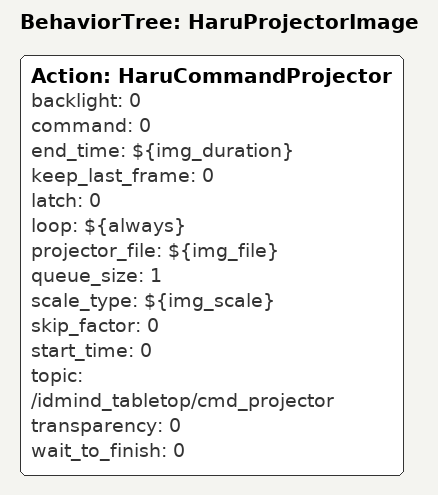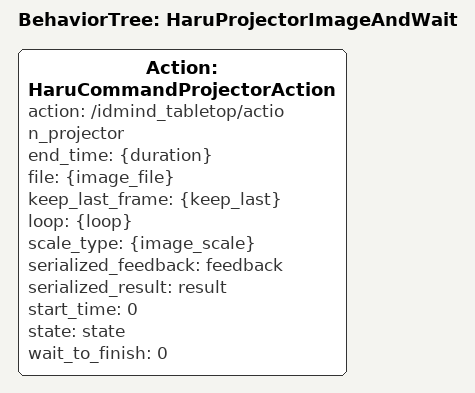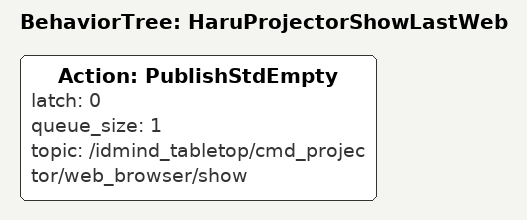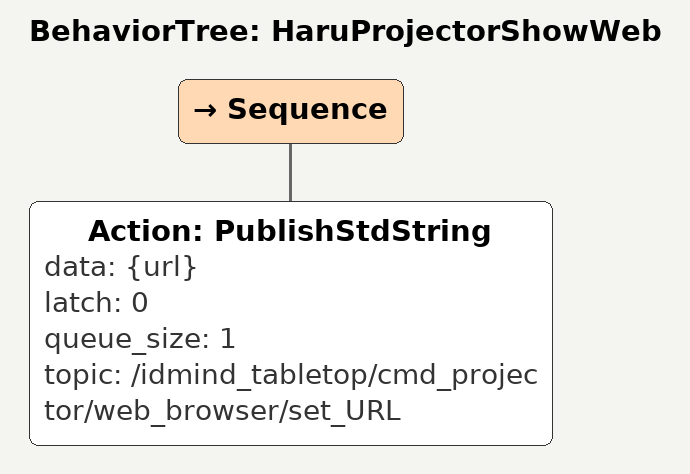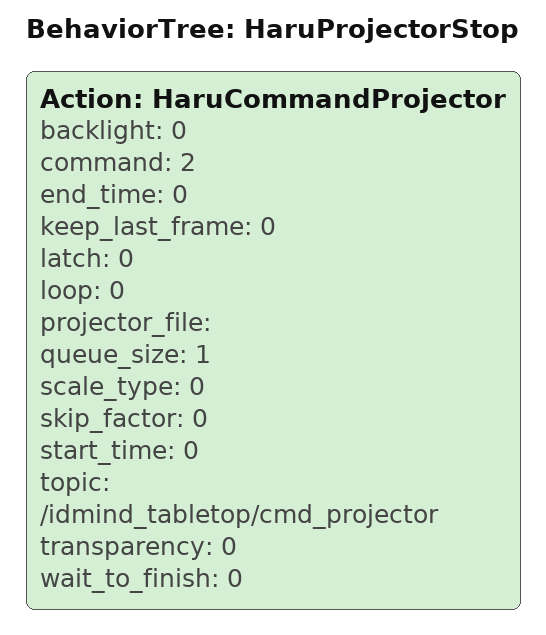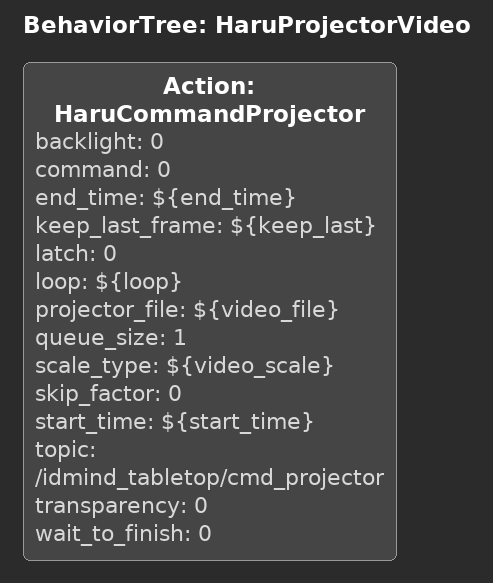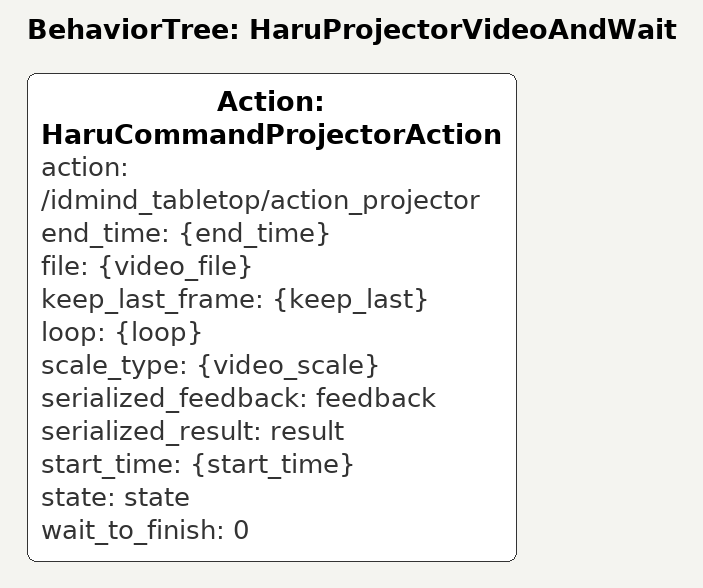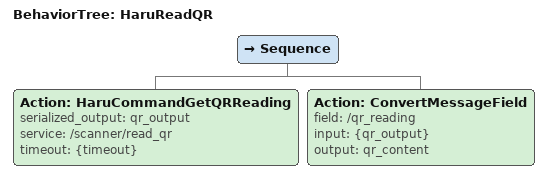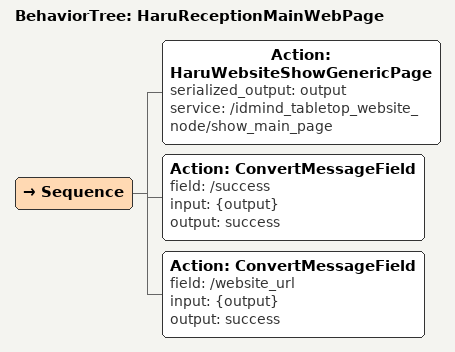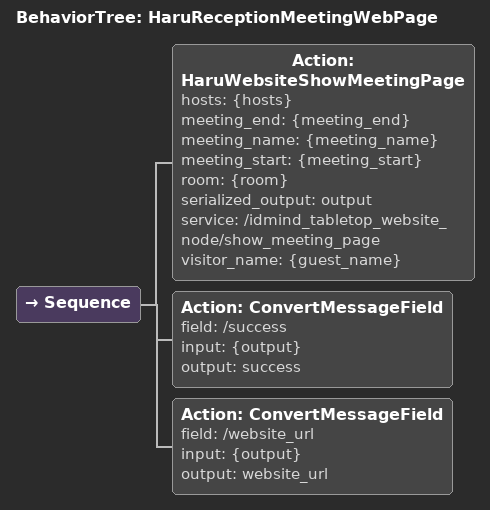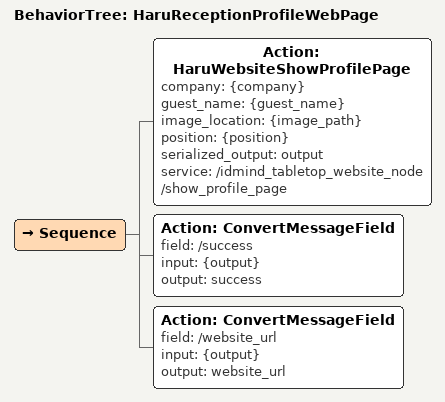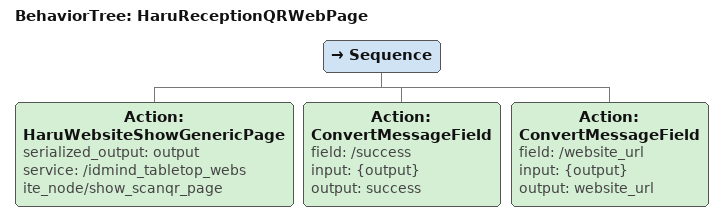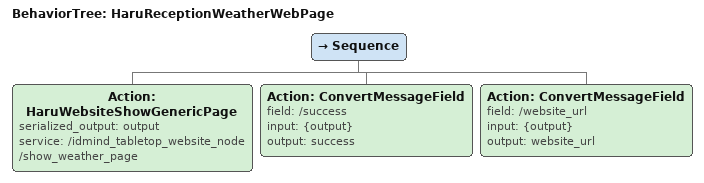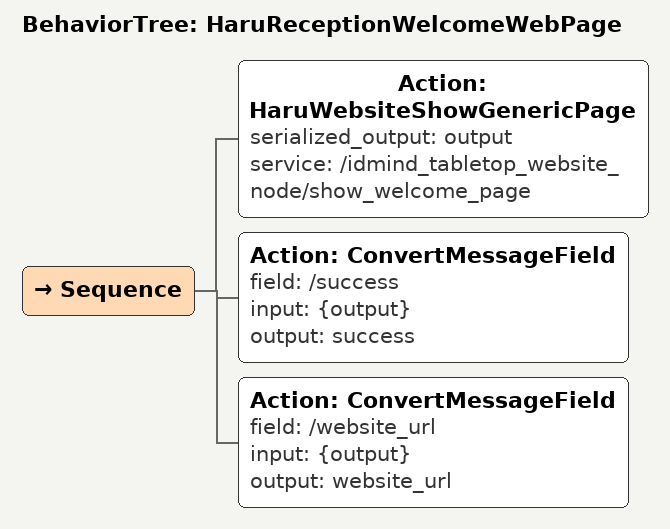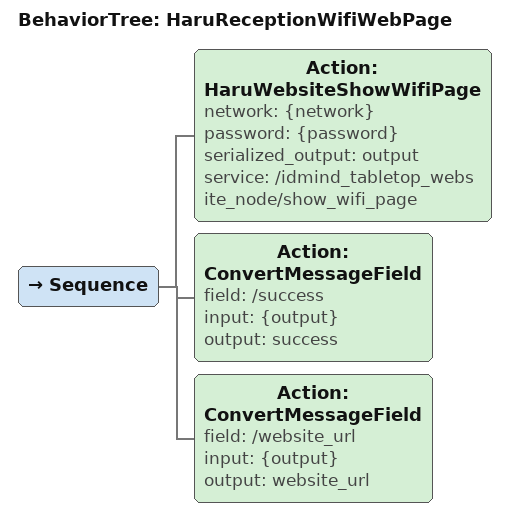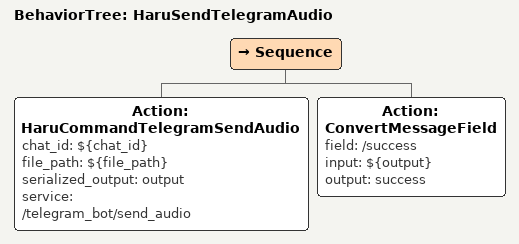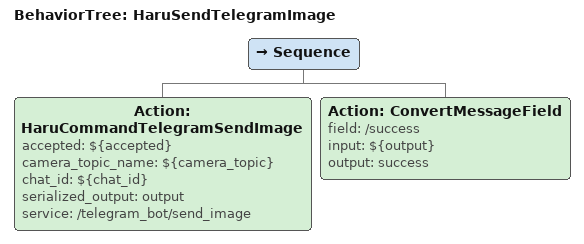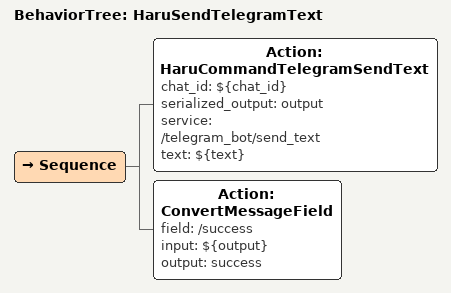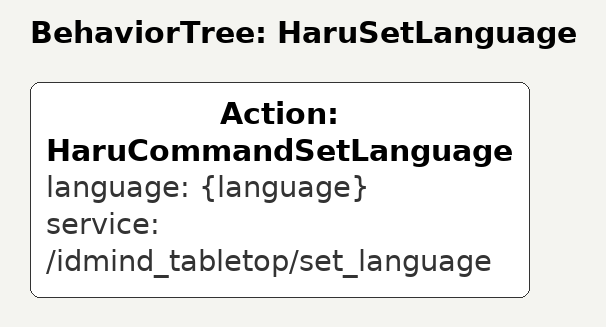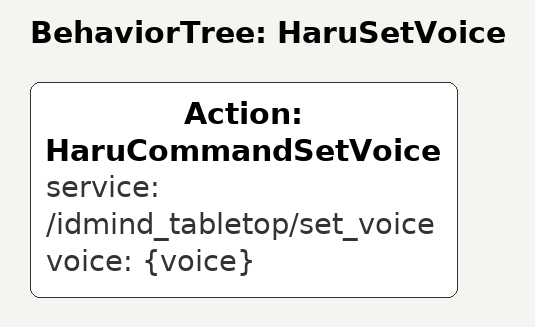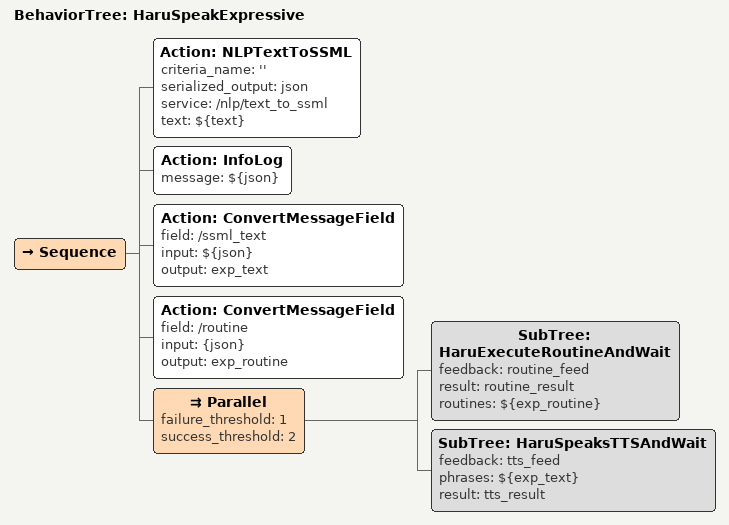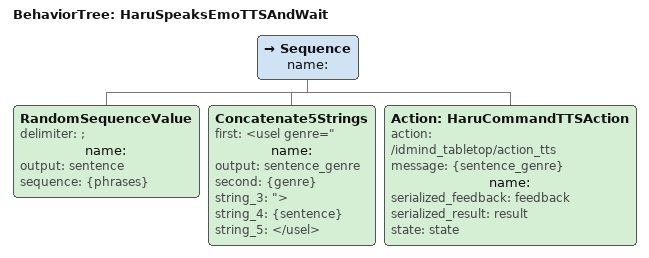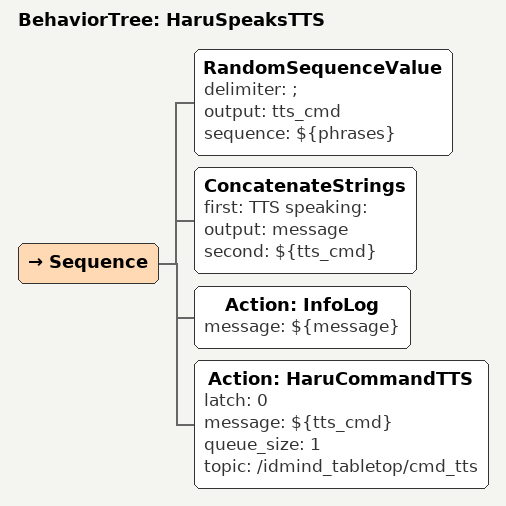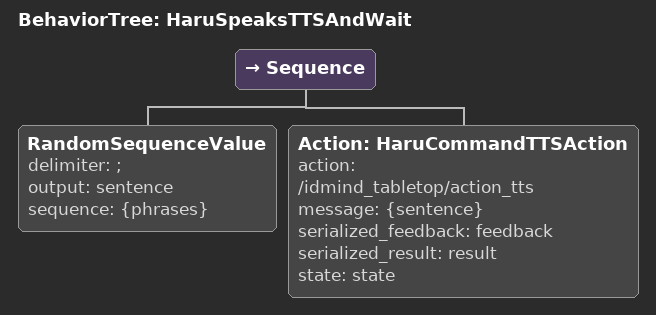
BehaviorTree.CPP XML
<BehaviorTree ID="HaruProjectorImage">
    <Action ID="HaruCommandProjector" backlight="0" command="0" end_time="${img_duration}" keep_last_frame="0" latch="0" loop="${always}" projector_file="${img_file}" queue_size="1" scale_type="${img_scale}" skip_factor="0" start_time="0" topic="/idmind_tabletop/cmd_projector" transparency="0" wait_to_finish="0"/>
</BehaviorTree>

<BehaviorTree ID="HaruProjectorImageAndWait">
    <Action ID="HaruCommandProjectorAction" action="/idmind_tabletop/action_projector" end_time="{duration}" file="{image_file}" keep_last_frame="{keep_last}" loop="{loop}" scale_type="{image_scale}" serialized_feedback="feedback" serialized_result="result" start_time="0" state="state" wait_to_finish="0"/>
</BehaviorTree>

<BehaviorTree ID="HaruProjectorShowLastWeb">
    <Action ID="PublishStdEmpty" latch="0" queue_size="1" topic="/idmind_tabletop/cmd_projector/web_browser/show"/>
</BehaviorTree>

<BehaviorTree ID="HaruProjectorShowWeb">
    <Sequence>
        <Action ID="PublishStdString" data="{url}" latch="0" queue_size="1" topic="/idmind_tabletop/cmd_projector/web_browser/set_URL"/>
    </Sequence>
</BehaviorTree>

<BehaviorTree ID="HaruProjectorStop">
    <Action ID="HaruCommandProjector" backlight="0" command="2" end_time="0" keep_last_frame="0" latch="0" loop="0" projector_file="" queue_size="1" scale_type="0" skip_factor="0" start_time="0" topic="/idmind_tabletop/cmd_projector" transparency="0" wait_to_finish="0"/>
</BehaviorTree>

<BehaviorTree ID="HaruProjectorVideo">
    <Action ID="HaruCommandProjector" backlight="0" command="0" end_time="${end_time}" keep_last_frame="${keep_last}" latch="0" loop="${loop}" projector_file="${video_file}" queue_size="1" scale_type="${video_scale}" skip_factor="0" start_time="${start_time}" topic="/idmind_tabletop/cmd_projector" transparency="0" wait_to_finish="0"/>
</BehaviorTree>

<BehaviorTree ID="HaruProjectorVideoAndWait">
    <Action ID="HaruCommandProjectorAction" action="/idmind_tabletop/action_projector" end_time="{end_time}" file="{video_file}" keep_last_frame="{keep_last}" loop="{loop}" scale_type="{video_scale}" serialized_feedback="feedback" serialized_result="result" start_time="{start_time}" state="state" wait_to_finish="0"/>
</BehaviorTree>

<BehaviorTree ID="HaruReadQR">
    <Sequence>
        <Action ID="HaruCommandGetQRReading" serialized_output="qr_output" service="/scanner/read_qr" timeout="{timeout}"/>
        <Action ID="ConvertMessageField" field="/qr_reading" input="{qr_output}" output="qr_content"/>
    </Sequence>
</BehaviorTree>

<BehaviorTree ID="HaruReceptionMainWebPage">
    <Sequence>
        <Action ID="HaruWebsiteShowGenericPage" serialized_output="output" service="/idmind_tabletop_website_node/show_main_page"/>
        <Action ID="ConvertMessageField" field="/success" input="{output}" output="success"/>
        <Action ID="ConvertMessageField" field="/website_url" input="{output}" output="success"/>
    </Sequence>
</BehaviorTree>

<BehaviorTree ID="HaruReceptionMeetingWebPage">
    <Sequence>
        <Action ID="HaruWebsiteShowMeetingPage" hosts="{hosts}" meeting_end="{meeting_end}" meeting_name="{meeting_name}" meeting_start="{meeting_start}" room="{room}" serialized_output="output" service="/idmind_tabletop_website_node/show_meeting_page" visitor_name="{guest_name}"/>
        <Action ID="ConvertMessageField" field="/success" input="{output}" output="success"/>
        <Action ID="ConvertMessageField" field="/website_url" input="{output}" output="website_url"/>
    </Sequence>
</BehaviorTree>

<BehaviorTree ID="HaruReceptionProfileWebPage">
    <Sequence>
        <Action ID="HaruWebsiteShowProfilePage" company="{company}" guest_name="{guest_name}" image_location="{image_path}" position="{position}" serialized_output="output" service="/idmind_tabletop_website_node/show_profile_page"/>
        <Action ID="ConvertMessageField" field="/success" input="{output}" output="success"/>
        <Action ID="ConvertMessageField" field="/website_url" input="{output}" output="website_url"/>
    </Sequence>
</BehaviorTree>

<BehaviorTree ID="HaruReceptionQRWebPage">
    <Sequence>
        <Action ID="HaruWebsiteShowGenericPage" serialized_output="output" service="/idmind_tabletop_website_node/show_scanqr_page"/>
        <Action ID="ConvertMessageField" field="/success" input="{output}" output="success"/>
        <Action ID="ConvertMessageField" field="/website_url" input="{output}" output="website_url"/>
    </Sequence>
</BehaviorTree>

<BehaviorTree ID="HaruReceptionWeatherWebPage">
    <Sequence>
        <Action ID="HaruWebsiteShowGenericPage" serialized_output="output" service="/idmind_tabletop_website_node/show_weather_page"/>
        <Action ID="ConvertMessageField" field="/success" input="{output}" output="success"/>
        <Action ID="ConvertMessageField" field="/website_url" input="{output}" output="website_url"/>
    </Sequence>
</BehaviorTree>

<BehaviorTree ID="HaruReceptionWelcomeWebPage">
    <Sequence>
        <Action ID="HaruWebsiteShowGenericPage" serialized_output="output" service="/idmind_tabletop_website_node/show_welcome_page"/>
        <Action ID="ConvertMessageField" field="/success" input="{output}" output="success"/>
        <Action ID="ConvertMessageField" field="/website_url" input="{output}" output="website_url"/>
    </Sequence>
</BehaviorTree>

<BehaviorTree ID="HaruReceptionWifiWebPage">
    <Sequence>
        <Action ID="HaruWebsiteShowWifiPage" network="{network}" password="{password}" serialized_output="output" service="/idmind_tabletop_website_node/show_wifi_page"/>
        <Action ID="ConvertMessageField" field="/success" input="{output}" output="success"/>
        <Action ID="ConvertMessageField" field="/website_url" input="{output}" output="website_url"/>
    </Sequence>
</BehaviorTree>

<BehaviorTree ID="HaruSendTelegramAudio">
    <Sequence>
        <Action ID="HaruCommandTelegramSendAudio" chat_id="${chat_id}" file_path="${file_path}" serialized_output="output" service="/telegram_bot/send_audio"/>
        <Action ID="ConvertMessageField" field="/success" input="${output}" output="success"/>
    </Sequence>
</BehaviorTree>

<BehaviorTree ID="HaruSendTelegramImage">
    <Sequence>
        <Action ID="HaruCommandTelegramSendImage" accepted="${accepted}" camera_topic_name="${camera_topic}" chat_id="${chat_id}" serialized_output="output" service="/telegram_bot/send_image"/>
        <Action ID="ConvertMessageField" field="/success" input="${output}" output="success"/>
    </Sequence>
</BehaviorTree>

<BehaviorTree ID="HaruSendTelegramText">
    <Sequence>
        <Action ID="HaruCommandTelegramSendText" chat_id="${chat_id}" serialized_output="output" service="/telegram_bot/send_text" text="${text}"/>
        <Action ID="ConvertMessageField" field="/success" input="${output}" output="success"/>
    </Sequence>
</BehaviorTree>

<BehaviorTree ID="HaruSetLanguage">
    <Action ID="HaruCommandSetLanguage" language="{language}" service="/idmind_tabletop/set_language"/>
</BehaviorTree>

<BehaviorTree ID="HaruSetVoice">
    <Action ID="HaruCommandSetVoice" service="/idmind_tabletop/set_voice" voice="{voice}"/>
</BehaviorTree>

<BehaviorTree ID="HaruSpeakExpressive">
    <Sequence>
        <Action ID="NLPTextToSSML" criteria_name="''" serialized_output="json" service="/nlp/text_to_ssml" text="${text}"/>
        <Action ID="InfoLog" message="${json}"/>
        <Action ID="ConvertMessageField" field="/ssml_text" input="${json}" output="exp_text"/>
        <Action ID="ConvertMessageField" field="/routine" input="{json}" output="exp_routine"/>
        <Parallel failure_threshold="1" success_threshold="2">
            <SubTree ID="HaruExecuteRoutineAndWait" feedback="routine_feed" result="routine_result" routines="${exp_routine}"/>
            <SubTree ID="HaruSpeaksTTSAndWait" feedback="tts_feed" phrases="${exp_text}" result="tts_result"/>
        </Parallel>
    </Sequence>
</BehaviorTree>

<BehaviorTree ID="HaruSpeaksEmoTTSAndWait">
    <Sequence name="">
        <RandomSequenceValue delimiter=";" name="" output="sentence" sequence="{phrases}"/>
        <Concatenate5Strings first="&lt;usel genre=&quot;" name="" output="sentence_genre" second="{genre}" string_3="&quot;> " string_4="{sentence}" string_5=" &lt;/usel>"/>
        <Action ID="HaruCommandTTSAction" action="/idmind_tabletop/action_tts" message="{sentence_genre}" name="" serialized_feedback="feedback" serialized_result="result" state="state"/>
    </Sequence>
</BehaviorTree>

<BehaviorTree ID="HaruSpeaksTTS">
    <Sequence>
        <RandomSequenceValue delimiter=";" output="tts_cmd" sequence="${phrases}"/>
        <ConcatenateStrings first="TTS speaking: " output="message" second="${tts_cmd}"/>
        <Action ID="InfoLog" message="${message}"/>
        <Action ID="HaruCommandTTS" latch="0" message="${tts_cmd}" queue_size="1" topic="/idmind_tabletop/cmd_tts"/>
    </Sequence>
</BehaviorTree>

<BehaviorTree ID="HaruSpeaksTTSAndWait">
    <Sequence>
        <RandomSequenceValue delimiter=";" output="sentence" sequence="{phrases}"/>
        <Action ID="HaruCommandTTSAction" action="/idmind_tabletop/action_tts" message="{sentence}" serialized_feedback="feedback" serialized_result="result" state="state"/>
    </Sequence>
</BehaviorTree>
